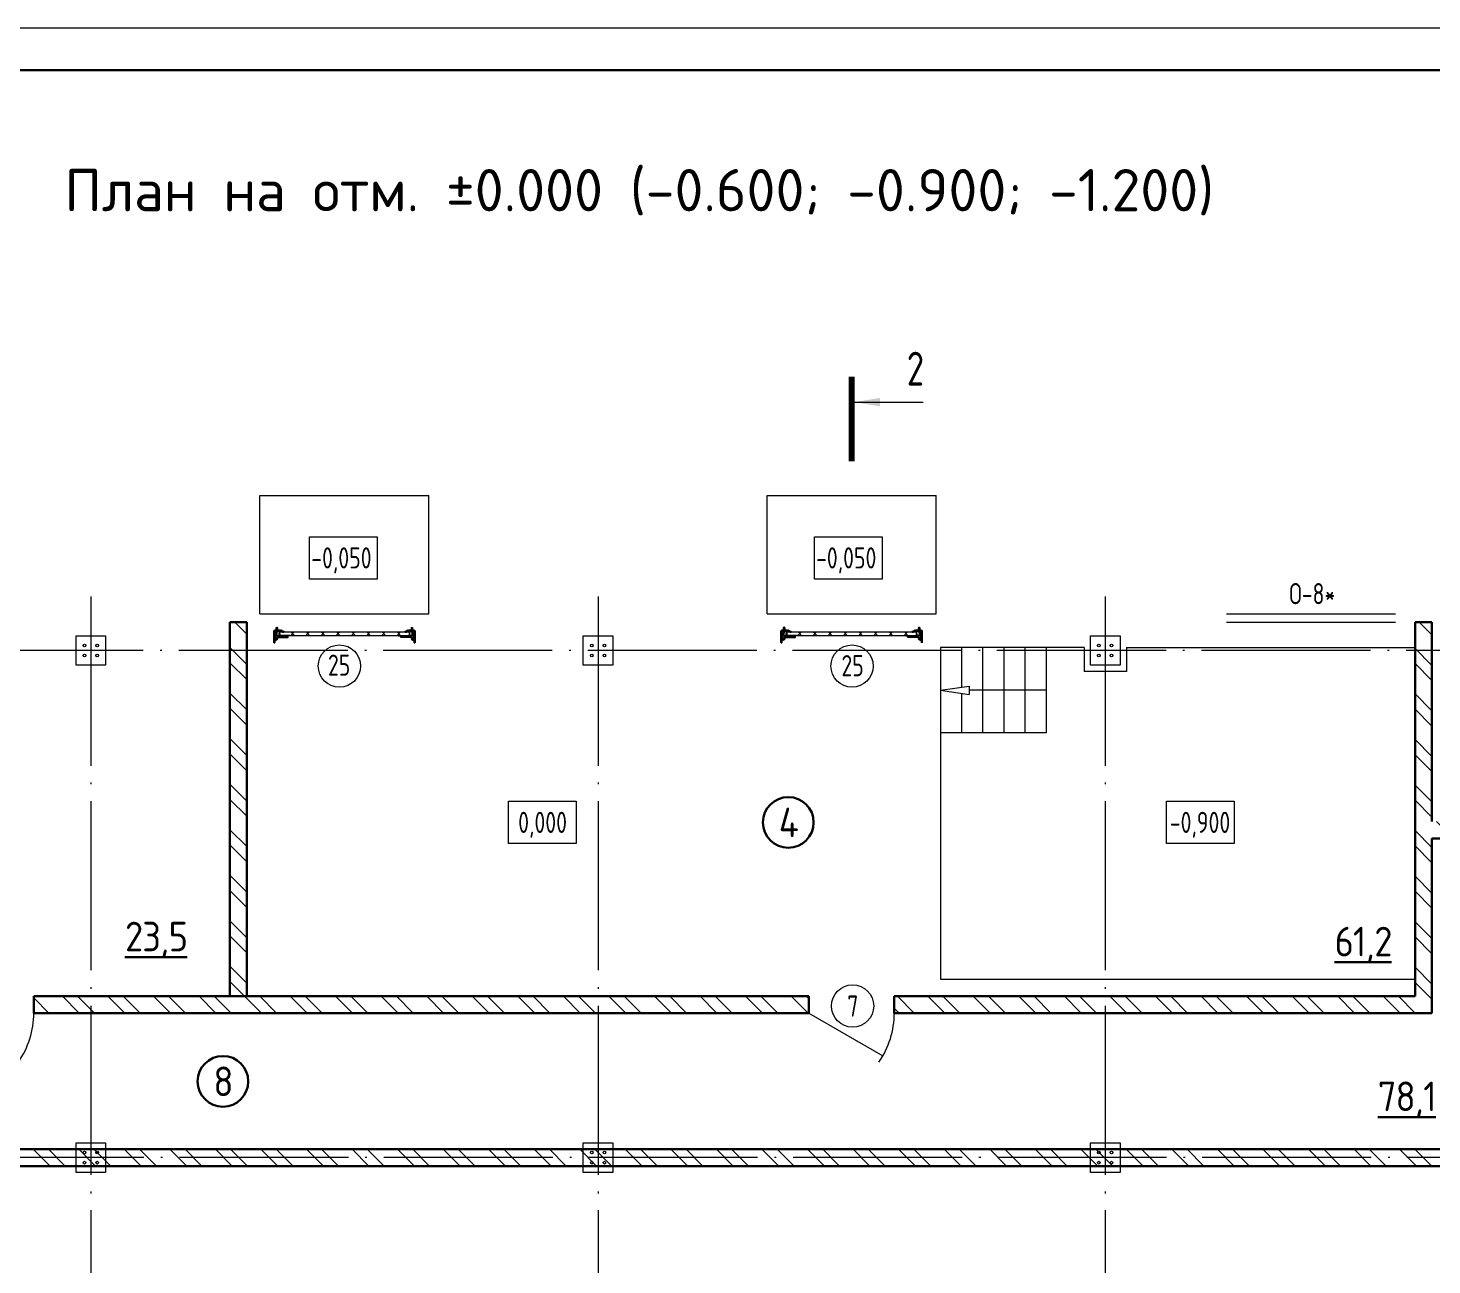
# Model space of a CAD drawing. Extents: x -965262 to 1142518, y -357520 to 71675.
# Drawn here: x -829850 to -813242, y -170622 to -155988 of the extents above; entities that cross this region are included whole.
import ezdxf

# ---------------------------------------------------------------- set-up
doc = ezdxf.new("R2010")
doc.units = 0
doc.header["$LTSCALE"] = 10
doc.linetypes.add('DOTE', pattern=[2.42, 2, -0.2, 0.02, -0.2])
doc.layers.get('0').update_dxf_attribs({"linetype": 'CONTINUOUS', "lineweight": 30})
doc.layers.add('DOTE', color=7, linetype='DOTE', lineweight=9)
doc.styles.add('GOST 2.304', font='isocpeur.ttf', dxfattribs={"width": 0.75, "height": 250})
doc.styles.add('GOST-2.304_Type-B', font='isocpeur.ttf', dxfattribs={"width": 0.9})
doc.styles.get("Standard").update_dxf_attribs({"font": 'isocpeur.ttf', "height": 300})

# ---------------------------------------------------------------- blocks, each defined once
blk = doc.blocks.new('anchor.bolt')
for p, q in [((-0.07, 0), (-0.07, -0.72)), ((0.07, 0), (0.07, -0.06)), ((-0.1, -0.04), (-0.07, -0.03)), ((-0.1, -0.04), (0.09, -0.06)), ((0.07, -0.07), (-0.1, -0.04)), ((-0.1, -0.11), (-0.07, -0.1)), ((-0.1, -0.11), (0.09, -0.13)), ((0.07, -0.14), (-0.1, -0.11)), ((-0.1, -0.18), (-0.07, -0.17)), ((-0.1, -0.18), (0.09, -0.2)), ((0.07, -0.21), (-0.1, -0.18)), ((-0.1, -0.25), (-0.07, -0.24)), ((-0.1, -0.25), (0.09, -0.27)), ((0.07, -0.28), (-0.1, -0.25)), ((-0.1, -0.32), (-0.07, -0.31)), ((-0.1, -0.32), (0.09, -0.34)), ((0.07, -0.35), (-0.1, -0.32)), ((-0.1, -0.39), (-0.07, -0.38)), ((-0.1, -0.39), (0.09, -0.41)), ((0.07, -0.42), (-0.1, -0.39)), ((-0.1, -0.46), (-0.07, -0.45)), ((-0.1, -0.46), (0.09, -0.48)), ((0.07, -0.49), (-0.1, -0.46)), ((-0.1, -0.53), (-0.07, -0.52)), ((-0.1, -0.53), (0.09, -0.55)), ((0.07, -0.56), (-0.1, -0.53)), ((-0.09, -0.6), (-0.07, -0.59)), ((-0.09, -0.6), (0.09, -0.62)), ((0.07, -0.63), (-0.09, -0.6)), ((-0.07, -0.72), (0, -0.8)), ((-0.04, -0.62), (-0.06, -0.63)), ((-0.06, -0.64), (-0.06, -0.63)), ((-0.06, -0.73), (-0.06, -0.64)), ((0, -0.79), (-0.06, -0.73)), ((-0.01, -0.63), (-0.04, -0.62)), ((-0.03, -0.63), (0, -0.79)), ((-0.03, -0.63), (0.01, -0.78)), ((-0.02, -0.63), (0.01, -0.77)), ((-0.01, -0.63), (0.02, -0.76)), ((0.03, -0.69), (-0.01, -0.63)), ((0, -0.64), (0.03, -0.75)), ((0, -0.8), (0.07, -0.72)), ((0, -0.79), (0.03, -0.74)), ((0.01, -0.66), (0.03, -0.74)), ((0.03, -0.74), (0.03, -0.69)), ((0.07, -0.06), (0.09, -0.06)), ((0.09, -0.06), (0.07, -0.07)), ((0.07, -0.07), (0.07, -0.13)), ((0.07, -0.13), (0.09, -0.13)), ((0.09, -0.13), (0.07, -0.14)), ((0.07, -0.14), (0.07, -0.2)), ((0.07, -0.2), (0.09, -0.2)), ((0.09, -0.2), (0.07, -0.21)), ((0.07, -0.21), (0.07, -0.27)), ((0.07, -0.27), (0.09, -0.27)), ((0.09, -0.27), (0.07, -0.28)), ((0.07, -0.28), (0.07, -0.34)), ((0.07, -0.33), (0.09, -0.34)), ((0.09, -0.34), (0.07, -0.35)), ((0.07, -0.35), (0.07, -0.41)), ((0.07, -0.4), (0.09, -0.41)), ((0.09, -0.41), (0.07, -0.42)), ((0.07, -0.42), (0.07, -0.48)), ((0.07, -0.47), (0.09, -0.48)), ((0.09, -0.48), (0.07, -0.49)), ((0.07, -0.49), (0.07, -0.55)), ((0.07, -0.55), (0.09, -0.55)), ((0.09, -0.55), (0.07, -0.56)), ((0.07, -0.56), (0.07, -0.62)), ((0.09, -0.62), (0.07, -0.63)), ((0.07, -0.62), (0.09, -0.62)), ((0.07, -0.63), (0.07, -0.72))]:
    blk.add_line(p, q)
blk.add_arc((0.16, -0.64), 0.222, 187.9982, 219.836)
blk = doc.blocks.new('Крепеж_ворот')
at = {"lineweight": 15}
h = blk.add_hatch(dxfattribs=at)
h.set_pattern_fill('ANSI31', color=256, scale=2, angle=180)
h.set_pattern_definition([(225, (746089.599, 74802.7244), (4.49013, -4.49013), [])])
h.paths.add_polyline_path([(746087, 74804), (746087, 74802), (746091, 74802), (746094, 74802), (746094, 74804)], flags=17)
h.paths.add_polyline_path([(746116, 74802, 0.165118), (746120, 74803), (746124, 74806, -0.301689), (746131, 74807), (746135, 74805, 0.130081), (746138, 74804), (746142, 74804), (746142, 74806), (746138, 74806, -0.130081), (746136, 74807), (746133, 74809, 0.301689), (746123, 74808), (746118, 74805, -0.165112), (746116, 74804), (746064, 74804, -0.414223), (746061, 74807), (746061, 74868), (746059, 74868), (746059, 74869), (746059, 74870), (746059, 74870), (746059, 74871), (746059, 74872), (746059, 74872), (746059, 74873), (746059, 74874), (746059, 74875), (746059, 74876), (746059, 74876), (746059, 74877), (746059, 74877), (746059, 74878), (746059, 74879), (746059, 74879), (746061, 74879), (746061, 74945), (746058, 74945), (746058, 74807, 0.41422), (746064, 74802)])
h = blk.add_hatch(dxfattribs=at)
h.set_pattern_fill('ANSI31', color=256, scale=2, angle=90)
h.set_pattern_definition([(135, (736343.8085, 75928.334), (-4.490128, -4.490128), [])])
edge = h.paths.add_edge_path()
edge.add_ellipse((746065, 74838), major_axis=(-1.67, 1.67), ratio=1, start_angle=45, end_angle=135, ccw=False)
edge.add_line((746063, 74838), (746063, 74868))
edge.add_line((746063, 74868), (746061, 74868))
edge.add_line((746061, 74868), (746061, 74838))
edge.add_ellipse((746065, 74838), major_axis=(-2.89, 2.89), ratio=1, start_angle=45, end_angle=135)
edge.add_line((746065, 74834), (746097, 74834))
edge.add_line((746097, 74834), (746097, 74836))
edge.add_line((746097, 74836), (746065, 74836))
edge = h.paths.add_edge_path()
edge.add_ellipse((746065, 74890), major_axis=(2.89, 2.89), ratio=1, start_angle=106, end_angle=135)
edge.add_line((746061, 74890), (746061, 74879))
edge.add_line((746061, 74879), (746063, 74879))
edge.add_line((746063, 74879), (746063, 74890))
edge.add_ellipse((746065, 74890), major_axis=(-1.67, 1.67), ratio=1, start_angle=16, end_angle=45, ccw=False)
edge.add_line((746063, 74891), (746070, 74904))
edge.add_ellipse((746079, 74899), major_axis=(7.45, 7.45), ratio=1, start_angle=-3, end_angle=106, ccw=False)
edge.add_line((746087, 74906), (746097, 74894))
edge.add_line((746097, 74894), (746099, 74895))
edge.add_line((746099, 74895), (746088, 74907))
edge.add_ellipse((746079, 74899), major_axis=(8.67, 8.67), ratio=1, start_angle=-3, end_angle=106)
edge.add_line((746068, 74905), (746062, 74892))
h = blk.add_hatch(color=256, dxfattribs=at)
h.dxf.hatch_style = 1
h.paths.add_polyline_path([(746146, 74809), (746143, 74810, 0.10613), (746142, 74810), (746136, 74809, -0.181324), (746135, 74810, 0.335683), (746120, 74809, -0.119126), (746119, 74809, 0.371631), (746118, 74808), (746118, 74808, 0.451909), (746119, 74807, 0.124341), (746121, 74808, -0.343618), (746134, 74808, 0.181324), (746137, 74808), (746143, 74808, -0.110452), (746143, 74808), (746147, 74807, -0.710497), (746147, 74805), (746143, 74804), (746136, 74804, -0.178994), (746133, 74805, 0.369834), (746130, 74805, -0.178993), (746127, 74804), (746122, 74804, 0.120709), (746122, 74804), (746120, 74803, -0.017147), (746119, 74802, 0.538795), (746120, 74802), (746127, 74802, 0.207608), (746131, 74804, -0.433918), (746132, 74804, 0.207608), (746135, 74802), (746143, 74802, 0.079707), (746143, 74802), (746148, 74804, 0.461502), (746149, 74807, -0.250825), (746149, 74808, -0.128039), (746173, 74816, 0.416657), (746174, 74816), (746174, 74817, 0.409849), (746173, 74817, 0.127248)])
for p, q in [((746058, 74807), (746058, 74945)), ((746058, 74945), (746061, 74945)), ((746061, 74879), (746061, 74945)), ((746068, 74905), (746062, 74892)), ((746070, 74904), (746063, 74891)), ((746087, 74906), (746097, 74894)), ((746088, 74907), (746099, 74895)), ((746059, 74879), (746063, 74879)), ((746059, 74868), (746059, 74879)), ((746059, 74868), (746063, 74868)), ((746061, 74879), (746061, 74890)), ((746061, 74807), (746061, 74868)), ((746061, 74838), (746061, 74868)), ((746063, 74838), (746063, 74890)), ((746064, 74883), (746063, 74883)), ((746064, 74865), (746063, 74865)), ((746064, 74883), (746064, 74874)), ((746067, 74880), (746064, 74883)), ((746064, 74875), (746064, 74873)), ((746064, 74874), (746064, 74865)), ((746067, 74868), (746064, 74865)), ((746064, 74804), (746116, 74804)), ((746064, 74802), (746116, 74802)), ((746097, 74836), (746065, 74836)), ((746097, 74834), (746065, 74834)), ((746067, 74880), (746067, 74875)), ((746067, 74873), (746067, 74868)), ((746079, 74806), (746102, 74806)), ((746079, 74806), (746079, 74804)), ((746079, 74804), (746102, 74804)), ((746082, 74814), (746081, 74813)), ((746081, 74813), (746081, 74806)), ((746099, 74814), (746082, 74814)), ((746086, 74813), (746086, 74806)), ((746095, 74813), (746095, 74806)), ((746097, 74894), (746099, 74895)), ((746097, 74834), (746097, 74836)), ((746099, 74814), (746100, 74813)), ((746100, 74813), (746100, 74806)), ((746102, 74806), (746102, 74804)), ((746118, 74805), (746123, 74808)), ((746120, 74803), (746124, 74806)), ((746135, 74805), (746131, 74807)), ((746136, 74807), (746133, 74809)), ((746142, 74806), (746138, 74806)), ((746138, 74804), (746142, 74804)), ((746142, 74806), (746142, 74804)), ((746142, 74804), (746142, 74806)), ((746143, 74804), (746147, 74805)), ((746143, 74802), (746148, 74804)), ((746174, 74817), (746174, 74816))]:
    blk.add_line(p, q)
for p, q in [((746073, 74842), (746073, 74905)), ((746061, 74879), (746061, 74881)), ((746061, 74834), (746061, 74868)), ((746063, 74883), (746063, 74874)), ((746063, 74874), (746063, 74865)), ((746073, 74896), (746077, 74892)), ((746073, 74851), (746077, 74855)), ((746074, 74886), (746074, 74861)), ((746074, 74880), (746076, 74880)), ((746074, 74867), (746076, 74867)), ((746076, 74886), (746076, 74883)), ((746076, 74883), (746076, 74886)), ((746076, 74886), (746077, 74886)), ((746076, 74864), (746076, 74883)), ((746077, 74873), (746076, 74880)), ((746076, 74880), (746076, 74867)), ((746077, 74873), (746076, 74867)), ((746076, 74864), (746076, 74861)), ((746076, 74864), (746076, 74861)), ((746076, 74861), (746077, 74861)), ((746077, 74886), (746077, 74892)), ((746077, 74861), (746077, 74855)), ((746081, 74898), (746081, 74886)), ((746081, 74849), (746081, 74861)), ((746087, 74898), (746082, 74898)), ((746082, 74886), (746087, 74886)), ((746082, 74861), (746087, 74861)), ((746087, 74849), (746082, 74849)), ((746087, 74899), (746087, 74898)), ((746087, 74886), (746087, 74898)), ((746087, 74886), (746098, 74886)), ((746087, 74849), (746087, 74861)), ((746087, 74861), (746098, 74861)), ((746087, 74847), (746087, 74849)), ((746099, 74885), (746099, 74883)), ((746099, 74883), (746099, 74864)), ((746099, 74882), (746100, 74882)), ((746099, 74865), (746100, 74865)), ((746099, 74862), (746099, 74864)), ((746100, 74861), (746100, 74886)), ((746100, 74886), (746110, 74886)), ((746100, 74861), (746110, 74861)), ((746110, 74861), (746110, 74886)), ((746110, 74881), (746225, 74881)), ((746110, 74865), (746212, 74865)), ((746114, 74877), (746225, 74877)), ((746250, 74859), (746250, 74863))]:
    blk.add_line(p, q, dxfattribs=at)
at = {"lineweight": 15, "ltscale": 0.5}
for p, q in [((746076, 74886), (746074, 74886)), ((746076, 74861), (746074, 74861))]:
    blk.add_line(p, q, dxfattribs=at)
at = {"lineweight": 15, "extrusion": (-1.7375e-14, 1, 0)}
for p, q in [((746113, 74884), (746225, 74884)), ((746113, 74863), (746113, 74884)), ((746113, 74863), (746136, 74863)), ((746117, 74857), (746117, 74829)), ((746117, 74826), (746119, 74823)), ((746119, 74823), (746123, 74825)), ((746121, 74857), (746121, 74829)), ((746123, 74825), (746121, 74828)), ((746123, 74863), (746123, 74863)), ((746250, 74863), (746123, 74863)), ((746250, 74859), (746123, 74859)), ((746124, 74840), (746124, 74849)), ((746136, 74882), (746157, 74882)), ((746136, 74863), (746136, 74882)), ((746157, 74882), (746157, 74863)), ((746157, 74863), (746212, 74863))]:
    blk.add_line(p, q, dxfattribs=at)
at = {"lineweight": 15, "ltscale": 0.5, "extrusion": (-1.7375e-14, 1, 0)}
for p, q in [((746113, 74880), (746225, 74880)), ((746136, 74866), (746113, 74866)), ((746115, 74871), (746120, 74871)), ((746121, 74857), (746117, 74857)), ((746117, 74852), (746117, 74854)), ((746121, 74840), (746117, 74840)), ((746117, 74837), (746117, 74835)), ((746121, 74829), (746117, 74829)), ((746120, 74839), (746120, 74850)), ((746124, 74848), (746120, 74848)), ((746124, 74841), (746120, 74841)), ((746123, 74869), (746123, 74863)), ((746123, 74863), (746123, 74859)), ((746140, 74863), (746140, 74859)), ((746153, 74863), (746153, 74859)), ((746212, 74866), (746157, 74866)), ((746173, 74863), (746173, 74859))]:
    blk.add_line(p, q, dxfattribs=at)
at = {"lineweight": 15, "extrusion": (-2.77556e-16, -1, 0)}
for p, q in [((746225, 74866), (746114, 74866)), ((746128, 74866), (746128, 74863)), ((746138, 74866), (746138, 74863)), ((746164, 74866), (746164, 74863)), ((746174, 74866), (746174, 74863)), ((746201, 74866), (746201, 74863)), ((746210, 74866), (746210, 74863)), ((746225, 74884), (746225, 74863))]:
    blk.add_line(p, q, dxfattribs=at)
at = {"extrusion": (-1, -4.26669e-14, 0)}
for p, q in [((746118, 74808), (746118, 74808)), ((746136, 74809), (746142, 74810)), ((746143, 74808), (746137, 74808)), ((746143, 74810), (746146, 74809)), ((746147, 74807), (746143, 74808))]:
    blk.add_line(p, q, dxfattribs=at)
at = {"extrusion": (-1, -4.2422e-14, 1.22461e-16)}
for p, q in [((746119, 74803), (746122, 74804)), ((746127, 74802), (746120, 74802)), ((746122, 74804), (746127, 74804)), ((746143, 74802), (746135, 74802)), ((746136, 74804), (746143, 74804))]:
    blk.add_line(p, q, dxfattribs=at)
at = {"lineweight": 15}
for centre, radius, start, end in [((746079, 74899), 8.28, 0, 136.0097), ((746079, 74847), 8.28, 223.9903, 0), ((746077, 74883), 0.956, 180, 270), ((746077, 74883), 0.75, 180, 270), ((746077, 74864), 0.956, 90, 180), ((746077, 74864), 0.75, 90, 180), ((746076, 74892), 0.375, 0, 45), ((746076, 74855), 0.375, 315, 0), ((746082, 74898), 0.375, 91, 180), ((746082, 74886), 0.75, 180, 270), ((746082, 74861), 0.75, 90, 180), ((746082, 74849), 0.375, 180, 269), ((746098, 74885), 0.375, 0, 90), ((746098, 74862), 0.375, 270, 0), ((746123, 74857), 5.92, 90, 180), ((746123, 74829), 5.92, 180, 199.6464), ((746123, 74857), 1.87, 90, 180), ((746129, 74855), 8.15, 194.9986, 233.9214), ((746129, 74833), 8.15, 126.0786, 165.0014), ((746123, 74829), 1.87, 180, 185.5313)]:
    blk.add_arc(centre, radius, start, end, dxfattribs=at)
for centre, radius, start, end in [((746064, 74807), 5.62, 180, 270), ((746064, 74807), 3.11, 180, 270), ((746082, 74804), 10.4, 68.2753, 87.8782), ((746091, 74798), 16.2, 73.306, 107.292), ((746099, 74804), 10.4, 92.1218, 111.7247), ((746116, 74807), 3.11, 270, 307.5043), ((746116, 74807), 5.62, 270, 307.5043), ((746119, 74808), 0.586, 91.7247, 173.2711), ((746119, 74807), 0.586, 173.2711, 270.547), ((746118, 74812), 3.52, 271.7247, 298.8983), ((746118, 74812), 5.21, 270.547, 298.8983), ((746128, 74799), 12.4, 54.8903, 129.1143), ((746128, 74799), 10.7, 54.8903, 130.7448), ((746128, 74801), 8.97, 60.3534, 127.5043), ((746128, 74801), 8.97, 60.3534, 127.5043), ((746128, 74801), 8.97, 60.3534, 127.5043), ((746128, 74801), 6.46, 60.3534, 127.5043), ((746136, 74811), 3.54, 234.8903, 276), ((746136, 74811), 1.86, 234.8903, 276), ((746138, 74810), 5.62, 240.3534, 270), ((746138, 74810), 3.11, 240.3534, 270), ((746143, 74810), 0.292, 71.7675, 96), ((746143, 74808), 0.292, 70.7873, 96), ((746176, 74761), 56.8, 93.2805, 122.2878), ((746147, 74806), 0.562, 289.2127, 70.7873), ((746147, 74806), 2.25, 288.2291, 27.3228), ((746176, 74765), 50.3, 93.6593, 122.8448), ((746150, 74807), 0.586, 151, 207.3228), ((746173, 74817), 0.6, 4.1357, 93.2805), ((746173, 74816), 0.6, 273.6593, 4.1357)]:
    blk.add_arc(centre, radius, start, end)
at = {"lineweight": 15, "ltscale": 0.5}
for centre, radius, start, end in [((746119, 74852), 2.25, 195, 270), ((746119, 74836), 2.25, 90, 165), ((746119, 74850), 0.375, 0, 90), ((746119, 74839), 0.375, 270, 0)]:
    blk.add_arc(centre, radius, start, end, dxfattribs=at)
at = {"extrusion": (-1.22461e-16, -5.20252e-30, -1)}
for centre, radius, start, end in [((-746120, 74802), 0.187, 270, 62.4687), ((-746122, 74803), 0.586, 62.4687, 90), ((-746127, 74809), 4.69, 229.4077, 270), ((-746127, 74807), 4.69, 223.0863, 270), ((-746131, 74803), 2.32, 49.4077, 130.5923), ((-746131, 74803), 0.637, 43.0863, 136.9137), ((-746135, 74807), 4.69, 270, 316.9137), ((-746136, 74809), 4.69, 270, 310.5923), ((-746143, 74804), 0.292, 250.7873, 270), ((-746143, 74802), 0.292, 251.7709, 270)]:
    blk.add_arc(centre, radius, start, end, dxfattribs=at)
at = {"extrusion": (0, 0, -1)}
for centre, major_axis, start_param, end_param in [((746079, 74899), (8.67, 8.67), 4.433136, 6.335545), ((746079, 74899), (7.45, 7.45), 4.433136, 6.335545), ((746065, 74890), (2.89, 2.89), 3.926991, 4.433136), ((746065, 74838), (-2.89, 2.89), 3.926991, 5.497787), ((746065, 74890), (-1.67, 1.67), 5.497787, 6.003933), ((746065, 74838), (-1.67, 1.67), 3.926991, 5.497787)]:
    blk.add_ellipse(centre, major_axis=major_axis, ratio=1, start_param=start_param, end_param=end_param, dxfattribs=at)
for points in [[(746067, 74875), (746066, 74875), (746064, 74875)], [(746064, 74873), (746066, 74873), (746067, 74873)]]:
    blk.add_rational_spline(points, [1, 1.01284142743, 1], degree=2)
at = {"lineweight": 15, "ltscale": 0.5}
for points, knots in [([(746115, 74871), (746115, 74871), (746114, 74871), (746114, 74871), (746114, 74872), (746113, 74872), (746113, 74872), (746113, 74873), (746113, 74873), (746113, 74873)], [0.37141352, 0.37141352, 0.37141352, 0.37141352, 0.39402571, 0.39402571, 0.41663789, 0.41663789, 0.43959523, 0.43959523, 0.46255257, 0.46255257, 0.46255257, 0.46255257]), ([(746123, 74869), (746123, 74869), (746123, 74869), (746122, 74870), (746122, 74870), (746122, 74871), (746122, 74871), (746121, 74871), (746121, 74871), (746120, 74871)], [0.28027447, 0.28027447, 0.28027447, 0.28027447, 0.30323181, 0.30323181, 0.32618916, 0.32618916, 0.34880134, 0.34880134, 0.37141352, 0.37141352, 0.37141352, 0.37141352])]:
    blk.add_open_spline(points, degree=3, knots=knots, dxfattribs=at)
at = {"lineweight": 15}
for points in [[(746117, 74827), (746117, 74827), (746117, 74826), (746117, 74826)], [(746121, 74828), (746121, 74828), (746121, 74828), (746121, 74829)]]:
    blk.add_open_spline(points, degree=3, dxfattribs=at)
at = {"xscale": -50.80000000000001, "yscale": 50.80000000000001, "zscale": 50.80000000000001}
blk.add_blockref('anchor.bolt', (746091, 74804), dxfattribs=at)

msp = doc.modelspace()

# ---------------------------------------------------------------- hatches: boundary and pattern name
at = {"lineweight": 15}
h = msp.add_hatch(dxfattribs=at)
h.set_pattern_fill('ANSI32', color=4, scale=40, angle=90, style=0)
h.set_pattern_definition([(135, (-825143.9, -163121.8), (-269.4077, -269.4077), []), (135, (-825143.9, -162942.18), (-269.4077, -269.4077), [])])
h.paths.add_polyline_path([(-825057.2, -163017.1), (-825257.2, -163017.1), (-825257.2, -163352.1), (-825057.2, -163352.1)])
h.paths.add_polyline_path([(-825057.2, -163352.1), (-825257.2, -163352.1), (-825257.2, -164677.1), (-827262.2, -164677.1), (-827262.2, -164877.1), (-825057.2, -164877.1)])
h.paths.add_polyline_path([(-827462.2, -164677.1), (-828982.2, -164677.1), (-828982.2, -167442.1), (-828782.2, -167442.1), (-828782.2, -164877.1), (-827462.2, -164877.1)], flags=16)
h.paths.add_polyline_path([(-827262.2, -164877.1), (-827462.2, -164877.1), (-827462.2, -167442.1), (-827262.2, -167442.1)], flags=17)
h.paths.add_polyline_path([(-827262.2, -163352.1), (-827462.2, -163352.1), (-827462.2, -164677.1), (-827262.2, -164677.1)], flags=17)
h.paths.add_polyline_path([(-827262.2, -163017.1), (-827462.2, -163017.1), (-827462.2, -163352.1), (-827262.2, -163352.1)])
h.paths.add_polyline_path([(-840622.4, -173137.1), (-841022.4, -173137.1), (-841022.4, -173527.1), (-840622.4, -173527.1)])
h.paths.add_polyline_path([(-843612.4, -173137.1), (-844012.4, -173137.1), (-844012.4, -173527.1), (-843612.4, -173527.1)], flags=17)
h.paths.add_polyline_path([(-832692.4, -172202.1), (-833082.4, -172202.1), (-833082.4, -172602.1), (-832692.4, -172602.1)], flags=17)
h.paths.add_polyline_path([(-848047.4, -182572.1), (-848122.4, -182572.1), (-848122.4, -183272.1), (-849007.4, -183272.1), (-849007.4, -183372.1), (-848047.4, -183372.1)], flags=17)
h.paths.add_polyline_path([(-846982.4, -183272.1), (-847922.4, -183272.1), (-847922.4, -182572.1), (-847947.4, -182572.1), (-847947.4, -183372.1), (-846982.4, -183372.1)])
h.paths.add_polyline_path([(-848047.4, -181672.1), (-848122.4, -181672.1), (-848122.4, -181862.1), (-848047.4, -181862.1)], flags=16)
h.paths.add_polyline_path([(-847922.4, -181672.1), (-847947.4, -181672.1), (-847947.4, -181862.1), (-847922.4, -181862.1)], flags=17)
h.paths.add_polyline_path([(-849007.4, -181672.1), (-849057.4, -181672.1), (-849057.4, -183272.1), (-849007.4, -183272.1)], flags=17)
h.paths.add_polyline_path([(-849107.4, -181672.1), (-849257.4, -181672.1), (-849257.4, -183472.1), (-849107.4, -183472.1)], flags=17)
h.paths.add_polyline_path([(-825057.2, -163017.1), (-825257.2, -163017.1), (-825257.2, -163352.1), (-825057.2, -163352.1)])
h.paths.add_polyline_path([(-853107.4, -185922), (-853417.4, -185922), (-853417.4, -186122), (-853107.4, -186122)])
h.paths.add_polyline_path([(-852892.4, -185922), (-853107.4, -185922), (-853107.4, -186122), (-852892.4, -186122)])
h.paths.add_polyline_path([(-851292.4, -185922), (-851692.4, -185922), (-851692.4, -186122), (-851292.4, -186122)])
h.paths.add_polyline_path([(-849982.4, -185922), (-850382.4, -185922), (-850382.4, -186122), (-849982.4, -186122)])
h.paths.add_polyline_path([(-848382.4, -185922), (-848782.4, -185922), (-848782.4, -186122), (-848382.4, -186122)])
h.paths.add_polyline_path([(-847107.4, -185922), (-847182.4, -185922), (-847182.4, -186122), (-847107.4, -186122)])
h.paths.add_polyline_path([(-847107.4, -162917.1), (-847442.4, -162917.1), (-847442.4, -163117.1), (-847107.4, -163117.1)])
h.paths.add_polyline_path([(-846782.4, -162917.1), (-847107.4, -162917.1), (-847107.4, -163117.1), (-846982.4, -163117.1), (-846982.4, -163177.1), (-846932.4, -163177.1), (-846932.4, -163352.1), (-846782.4, -163352.1)])
h.paths.add_polyline_path([(-846782.4, -163352.1), (-846932.4, -163352.1), (-846932.4, -163527.1), (-846982.4, -163527.1), (-846982.4, -169177.1), (-846932.4, -169177.1), (-846932.4, -169352.1), (-846782.4, -169352.1)])
h.paths.add_polyline_path([(-846782.4, -169352.1), (-846932.4, -169352.1), (-846932.4, -169527.1), (-846982.4, -169527.1), (-846982.4, -175177.1), (-846932.4, -175177.1), (-846932.4, -175352.1), (-846782.4, -175352.1), (-846782.4, -173727.1), (-841107.4, -173727.1), (-841107.4, -173527.1), (-846782.4, -173527.1)])
h.paths.add_polyline_path([(-846782.4, -175352.1), (-846932.4, -175352.1), (-846932.4, -175527.1), (-846982.4, -175527.1), (-846982.4, -178462.1), (-846782.4, -178462.1)])
h.paths.add_polyline_path([(-846782.4, -179462.1), (-846982.4, -179462.1), (-846982.4, -179662.1), (-847107.4, -179662.1), (-847107.4, -179862.1), (-846982.4, -179862.1), (-846982.4, -180062.1), (-846782.4, -180062.1)])
h.paths.add_polyline_path([(-847107.4, -179662.1), (-850107.4, -179662.1), (-850107.4, -179862.1), (-847107.4, -179862.1)])
h.paths.add_polyline_path([(-850107.4, -179662.1), (-853107.4, -179662.1), (-853107.4, -179862.1), (-851817.4, -179862.1), (-851817.4, -180062.1), (-851617.4, -180062.1), (-851617.4, -179862.1), (-850107.4, -179862.1)])
h.paths.add_polyline_path([(-853107.4, -179662.1), (-853417.4, -179662.1), (-853417.4, -179862.1), (-853107.4, -179862.1)])
h.paths.add_polyline_path([(-853107.4, -181472.1), (-853417.4, -181472.1), (-853417.4, -181672.1), (-853107.4, -181672.1)])
h.paths.add_polyline_path([(-851217.4, -181472.1), (-851617.4, -181472.1), (-851617.4, -181352.1), (-851817.4, -181352.1), (-851817.4, -181472.1), (-853107.4, -181472.1), (-853107.4, -181672.1), (-851217.4, -181672.1)])
h.paths.add_polyline_path([(-851617.4, -181072.1), (-851817.4, -181072.1), (-851817.4, -181352.1), (-851617.4, -181352.1)])
h.paths.add_polyline_path([(-850107.4, -181527.1), (-850282.4, -181527.1), (-850282.4, -181472.1), (-850307.4, -181472.1), (-850307.4, -181672.1), (-850107.4, -181672.1)])
h.paths.add_polyline_path([(-848907.4, -181472.1), (-849932.4, -181472.1), (-849932.4, -181527.1), (-850107.4, -181527.1), (-850107.4, -181672.1), (-849107.4, -181672.1), (-849107.4, -183472.1), (-847107.4, -183472.1), (-847107.4, -183372.1), (-847947.4, -183372.1), (-847947.4, -182572.1), (-848047.4, -182572.1), (-848047.4, -183372.1), (-849007.4, -183372.1), (-849007.4, -181672.1), (-848907.4, -181672.1)])
h.paths.add_polyline_path([(-846782.4, -181672.1), (-846382.9, -181672.1), (-846382.9, -181472.1), (-846782.4, -181472.1), (-846782.4, -181352.1), (-846932.4, -181352.1), (-846932.4, -181527.1), (-847107.4, -181527.1), (-847107.4, -181672.1), (-846982.4, -181672.1), (-846982.4, -183372.1), (-847107.4, -183372.1), (-847107.4, -183472.1), (-846982.4, -183472.1), (-846982.4, -185922), (-847107.4, -185922), (-847107.4, -186122), (-846782.4, -186122)])
h.paths.add_polyline_path([(-847107.4, -181527.1), (-847282.4, -181527.1), (-847282.4, -181472.1), (-848197.4, -181472.1), (-848197.4, -181672.1), (-848047.4, -181672.1), (-848047.4, -181862.1), (-847947.4, -181862.1), (-847947.4, -181672.1), (-847107.4, -181672.1)], flags=17)
h.paths.add_polyline_path([(-846782.4, -181072.1), (-846982.4, -181072.1), (-846982.4, -181177.1), (-846932.4, -181177.1), (-846932.4, -181352.1), (-846782.4, -181352.1)])
h.paths.add_polyline_path([(-845072.9, -181352.1), (-845272.9, -181352.1), (-845272.9, -181472.1), (-845472.9, -181472.1), (-845472.9, -181672.1), (-845072.9, -181672.1), (-845072.9, -181577.1)])
h.paths.add_polyline_path([(-845072.9, -175452.1), (-841282.4, -175452.1), (-841282.4, -175352.1), (-845272.9, -175352.1), (-845272.9, -181352.1), (-845072.9, -181352.1)])
h.paths.add_polyline_path([(-841282.4, -175252.1), (-845272.9, -175252.1), (-845272.9, -175352.1), (-841282.4, -175352.1)], flags=16)
h.paths.add_polyline_path([(-835282.4, -175352.1), (-840932.4, -175352.1), (-840932.4, -175452.1), (-835282.4, -175452.1)])
h.paths.add_polyline_path([(-835282.4, -175252.1), (-840932.4, -175252.1), (-840932.4, -175352.1), (-835282.4, -175352.1)])
h.paths.add_polyline_path([(-834492.4, -175352.1), (-834932.4, -175352.1), (-834932.4, -175452.1), (-834492.4, -175452.1)])
h.paths.add_polyline_path([(-834492.4, -175252.1), (-834932.4, -175252.1), (-834932.4, -175352.1), (-834492.4, -175352.1)])
h.paths.add_polyline_path([(-837507.4, -173577.1), (-837682.4, -173577.1), (-837682.4, -173527.1), (-841107.4, -173527.1), (-841107.4, -173727.1), (-837507.4, -173727.1)])
h.paths.add_polyline_path([(-835107.4, -173577.1), (-835282.4, -173577.1), (-835282.4, -173527.1), (-837332.4, -173527.1), (-837332.4, -173577.1), (-837507.4, -173577.1), (-837507.4, -173727.1), (-835107.4, -173727.1)])
h.paths.add_polyline_path([(-834782.4, -173402.1), (-834932.4, -173402.1), (-834932.4, -173577.1), (-835107.4, -173577.1), (-835107.4, -173727.1), (-834782.4, -173727.1)])
h.paths.add_polyline_path([(-834782.4, -169352.1), (-834982.4, -169352.1), (-834982.4, -173227.1), (-834932.4, -173227.1), (-834932.4, -173402.1), (-834782.4, -173402.1)])
h.paths.add_polyline_path([(-834782.4, -168352.1), (-834932.4, -168352.1), (-834932.4, -168527.1), (-834982.4, -168527.1), (-834982.4, -169352.1), (-834782.4, -169352.1)])
h.paths.add_polyline_path([(-830792.4, -167442.1), (-834782.4, -167442.1), (-834782.4, -163352.1), (-834982.4, -163352.1), (-834982.4, -168177.1), (-834932.4, -168177.1), (-834932.4, -168352.1), (-834782.4, -168352.1), (-834782.4, -167642.1), (-830792.4, -167642.1)])
h.paths.add_polyline_path([(-834782.4, -162917.1), (-834982.4, -162917.1), (-834982.4, -163352.1), (-834782.4, -163352.1)])
h.paths.add_polyline_path([(-829107.4, -167442.1), (-829782.4, -167442.1), (-829782.4, -167642.1), (-829107.4, -167642.1)])
h.paths.add_polyline_path([(-823107.4, -167442.1), (-828782.2, -167442.1), (-828782.2, -164877.1), (-825057.2, -164877.1), (-825057.2, -163352.1), (-825257.2, -163352.1), (-825257.2, -164677.1), (-828982.2, -164677.1), (-828982.2, -167442.1), (-829107.4, -167442.1), (-829107.4, -167642.1), (-823107.4, -167642.1)])
h.paths.add_polyline_path([(-820612.4, -167442.1), (-823107.4, -167442.1), (-823107.4, -167642.1), (-820612.4, -167642.1)])
h.paths.add_polyline_path([(-817107.4, -167442.1), (-819602.4, -167442.1), (-819602.4, -167642.1), (-817107.4, -167642.1)])
h.paths.add_polyline_path([(-811232.4, -163527.1), (-811282.4, -163527.1), (-811282.4, -163352.1), (-811432.4, -163352.1), (-811432.4, -165377.1), (-811832.2, -165377.1), (-811832.2, -165577.1), (-811432.4, -165577.1), (-811432.4, -166282.1), (-811232.4, -166282.1)])
h.paths.add_polyline_path([(-811282.4, -163177.1), (-811232.4, -163177.1), (-811232.4, -163017.1), (-811432.4, -163017.1), (-811432.4, -163352.1), (-811282.4, -163352.1)])
h.paths.add_polyline_path([(-813242.4, -163017.1), (-813442.4, -163017.1), (-813442.4, -163352.1), (-813242.4, -163352.1)])
h.paths.add_polyline_path([(-813077.5, -164895.1), (-811729.7, -164895.1), (-811729.7, -164391.1), (-813077.5, -164391.1)], flags=9)
h.paths.add_polyline_path([(-833482.4, -175452.1), (-833482.4, -175252.1), (-833282.4, -175252.1), (-833282.4, -169252.1), (-812822.4, -169252.1), (-812822.4, -169452.1), (-833082.4, -169452.1), (-833082.4, -175452.1)])
h.paths.add_polyline_path([(-813242.4, -167642.1), (-817107.4, -167642.1), (-817107.4, -167442.1), (-813442.4, -167442.1), (-813442.4, -163352.1), (-813242.4, -163352.1), (-813242.4, -165377.1), (-812842.2, -165377.1), (-812842.2, -165577.1), (-813242.4, -165577.1)])
h.paths.add_polyline_path([(-811812.4, -169452.1), (-811412.4, -169452.1), (-811412.4, -169252.1), (-811812.4, -169252.1)])
h.paths.add_polyline_path([(-811332.4, -175677.1), (-804772.4, -175677.1), (-804772.4, -175477.1), (-811332.4, -175477.1)])
h.paths.add_polyline_path([(-811332.4, -181227.1), (-804772.4, -181227.1), (-804772.4, -181027.1), (-811332.4, -181027.1)])
h = msp.add_hatch(dxfattribs=at)
h.set_pattern_fill('ANSI37', color=256, scale=40, angle=270)
h.set_pattern_definition([(315, (-827619.39, -163152.02), (89.8026, 89.8026), []), (45, (-827619.39, -163152.02), (-89.8026, 89.8026), [])])
h.paths.add_polyline_path([(-826873.8, -163133), (-828373.8, -163133), (-828373.8, -163173), (-826873.8, -163173)])
h.paths.add_polyline_path([(-827973.8, -163133), (-828373.8, -163133), (-828373.8, -163173), (-827973.8, -163173)], flags=16)
h.paths.add_polyline_path([(-827973.8, -163173), (-825341.1, -163173), (-825341.1, -163133), (-827973.8, -163133)])
h = msp.add_hatch(dxfattribs=at)
h.set_pattern_fill('ANSI37', color=256, scale=40, angle=270)
h.set_pattern_definition([(315, (-821619.39, -163152.02), (89.8026, 89.8026), []), (45, (-821619.39, -163152.02), (-89.8026, 89.8026), [])])
h.paths.add_polyline_path([(-820873.8, -163133), (-822373.8, -163133), (-822373.8, -163173), (-820873.8, -163173)])
h.paths.add_polyline_path([(-821973.8, -163133), (-822373.8, -163133), (-822373.8, -163173), (-821973.8, -163173)], flags=16)
h.paths.add_polyline_path([(-821973.8, -163173), (-819341.1, -163173), (-819341.1, -163133), (-821973.8, -163133)])

# ---------------------------------------------------------------- linework, layer by layer
at = {"color": 5, "lineweight": 15, "ltscale": 100}
msp.add_line((-820072.4, -160413.5, -3259.8), (-819262.4, -160413.5, -3259.8), dxfattribs=at)
at = {"lineweight": 15, "ltscale": 0.3}
for p, q in [((-827107.2, -162917.1), (-827107.2, -161517)), ((-827107.2, -161517), (-825107.2, -161517)), ((-825107.2, -162917.1), (-825107.2, -161517)), ((-821107.2, -162917), (-821107.2, -161517)), ((-821107.2, -161517), (-819107.2, -161517)), ((-819107.2, -162917), (-819107.2, -161517)), ((-827107.2, -162917), (-825107.2, -162917)), ((-827107.2, -162917.1), (-825107.2, -162917.1)), ((-821107.2, -162917), (-819107.2, -162917))]:
    msp.add_line(p, q, dxfattribs=at)
at = {"lineweight": 15}
for p, q in [((-826519.3, -162007.8), (-825719.3, -162007.8)), ((-826519.3, -162507.8), (-826519.3, -162007.8)), ((-825719.3, -162007.8), (-825719.3, -162507.8)), ((-820547.4, -162007.8), (-819747.4, -162007.8)), ((-820547.4, -162507.8), (-820547.4, -162007.8)), ((-819747.4, -162007.8), (-819747.4, -162507.8)), ((-825719.3, -162507.8), (-826519.3, -162507.8)), ((-819747.4, -162507.8), (-820547.4, -162507.8)), ((-829282.4, -163527.1, -3259.8), (-829282.4, -163177.1, -3259.8)), ((-829282.4, -163177.1, -3259.8), (-828932.4, -163177.1, -3259.8)), ((-828932.4, -163177.1, -3259.8), (-828932.4, -163527.1, -3259.8)), ((-826873.8, -163133), (-825341.1, -163133)), ((-826873.8, -163133), (-826873.8, -163173)), ((-826873.8, -163173), (-825341.1, -163173)), ((-825341.1, -163133), (-825341.1, -163173)), ((-823282.4, -163527.1, -3259.8), (-823282.4, -163177.1, -3259.8)), ((-823282.4, -163177.1, -3259.8), (-822932.4, -163177.1, -3259.8)), ((-822932.4, -163177.1, -3259.8), (-822932.4, -163527.1, -3259.8)), ((-820873.8, -163133), (-819341.1, -163133)), ((-820873.8, -163133), (-820873.8, -163173)), ((-820873.8, -163173), (-819341.1, -163173)), ((-819341.1, -163133), (-819341.1, -163173)), ((-817282.4, -163527.1, -3259.8), (-817282.4, -163177.1, -3259.8)), ((-817282.4, -163177.1, -3259.8), (-816932.4, -163177.1, -3259.8)), ((-816932.4, -163177.1, -3259.8), (-816932.4, -163527.1, -3259.8)), ((-817357.4, -163317.1, -3259.8), (-819057.4, -163317.1, -1808.5)), ((-819057.4, -163317.1, -1808.5), (-819057.4, -167242.1, -1808.5)), ((-818807.4, -163317.1, -1808.5), (-818807.4, -163786, -1808.5)), ((-818557.4, -163317.1, -1808.5), (-818557.4, -164327.1, -1808.5)), ((-818307.4, -163317.1, -1808.5), (-818307.4, -164327.1, -1808.5)), ((-818057.4, -163317.1, -1808.5), (-818057.4, -164327.1, -1808.5)), ((-817807.4, -163317.1, -1808.5), (-817807.4, -164327.1, -1808.5)), ((-817357.4, -163317.1, -3259.8), (-817357.4, -163602.1, -3259.8)), ((-816857.4, -163317.1, -3259.8), (-813442.4, -163317.1, -1808.5)), ((-816857.4, -163317.1, -3259.8), (-816857.4, -163602.1, -3259.8)), ((-828932.4, -163527.1, -3259.8), (-829282.4, -163527.1, -3259.8)), ((-822932.4, -163527.1, -3259.8), (-823282.4, -163527.1, -3259.8)), ((-816932.4, -163527.1, -3259.8), (-817282.4, -163527.1, -3259.8)), ((-816857.4, -163602.1, -3259.8), (-817357.4, -163602.1, -3259.8)), ((-819057.4, -163822.1, -1808.5), (-818718.1, -163773.1, -1808.5)), ((-819057.4, -163822.1, -1808.5), (-818718.1, -163871.1, -1808.5)), ((-818807.4, -163858.2, -1808.5), (-818807.4, -164327.1, -1808.5)), ((-818718.1, -163773.1, -1808.5), (-818718.1, -163871.1, -1808.5)), ((-817807.4, -163822.1, -1808.5), (-818718.1, -163822.1, -1808.5)), ((-817807.4, -164327.1, -1808.5), (-819057.4, -164327.1, -1808.5)), ((-824165.2, -165136.7, -1808.5), (-823365.2, -165136.7, -1808.5)), ((-824165.2, -165636.7, -1808.5), (-824165.2, -165136.7, -1808.5)), ((-823365.2, -165136.7, -1808.5), (-823365.2, -165636.7, -1808.5)), ((-816383.4, -165136.7, -1808.5), (-815583.4, -165136.7, -1808.5)), ((-816383.4, -165636.7, -1808.5), (-816383.4, -165136.7, -1808.5)), ((-815583.4, -165136.7, -1808.5), (-815583.4, -165636.7, -1808.5)), ((-823365.2, -165636.7, -1808.5), (-824165.2, -165636.7, -1808.5)), ((-815583.4, -165636.7, -1808.5), (-816383.4, -165636.7, -1808.5)), ((-820612.4, -167642.1, -1808.5), (-819737.7, -168147.1, -1808.5)), ((-829282.4, -169527.1, -3259.8), (-829282.4, -169177.1, -3259.8)), ((-829282.4, -169177.1, -3259.8), (-828932.4, -169177.1, -3259.8)), ((-828932.4, -169177.1, -3259.8), (-828932.4, -169527.1, -3259.8)), ((-823282.4, -169527.1, -3259.8), (-823282.4, -169177.1, -3259.8)), ((-823282.4, -169177.1, -3259.8), (-822932.4, -169177.1, -3259.8)), ((-822932.4, -169177.1, -3259.8), (-822932.4, -169527.1, -3259.8)), ((-817282.4, -169527.1, -3259.8), (-817282.4, -169177.1, -3259.8)), ((-817282.4, -169177.1, -3259.8), (-816932.4, -169177.1, -3259.8)), ((-816932.4, -169177.1, -3259.8), (-816932.4, -169527.1, -3259.8)), ((-828932.4, -169527.1, -3259.8), (-829282.4, -169527.1, -3259.8)), ((-822932.4, -169527.1, -3259.8), (-823282.4, -169527.1, -3259.8)), ((-816932.4, -169527.1, -3259.8), (-817282.4, -169527.1, -3259.8))]:
    msp.add_line(p, q, dxfattribs=at)
at = {"color": 30, "lineweight": 15}
for p, q in [((-815672.2, -162917.1, -1808.5), (-813672.2, -162917.1, -1808.5)), ((-815672.2, -163017.1, -1808.5), (-813672.2, -163017.1, -1808.5))]:
    msp.add_line(p, q, dxfattribs=at)
at = {"color": 4}
for p, q in [((-827462.2, -167442.1, -1808.5), (-827462.2, -163017.1, -1808.5)), ((-827462.2, -163017.1, -1808.5), (-827262.2, -163017.1, -1808.5)), ((-827262.2, -163017.1, -1808.5), (-827262.2, -167442.1, -1808.5)), ((-812842.2, -165577.1, -1808.5), (-813242.4, -165577.1)), ((-827462.2, -167442.1, -1808.5), (-827262.2, -167442.1, -1808.5))]:
    msp.add_line(p, q, dxfattribs=at)
at = {"color": 4, "extrusion": (0, 0, -1)}
for p, q in [((-813442.4, -167442.1, -1808.5), (-813442.4, -163017.1, -1808.5)), ((-813442.4, -163017.1, -1808.5), (-813242.4, -163017.1, -1808.5)), ((-813242.4, -163017.1, -1808.5), (-813242.4, -165377.1, -1808.5)), ((-813242.4, -165577.1, -1808.5), (-813242.4, -167642.1, -1808.5)), ((-829782.4, -167442.1, -1808.5), (-820612.4, -167442.1, -1808.5)), ((-829782.4, -167642.1, -1808.5), (-829782.4, -167442.1, -1808.5)), ((-820612.4, -167442.1, -1808.5), (-820612.4, -167642.1, -1808.5)), ((-819602.4, -167442.1, -1808.5), (-813442.4, -167442.1, -1808.5)), ((-819602.4, -167642.1, -1808.5), (-819602.4, -167442.1, -1808.5)), ((-820612.4, -167642.1, -1808.5), (-829782.4, -167642.1, -1808.5)), ((-813242.4, -167642.1, -1808.5), (-819602.4, -167642.1, -1808.5)), ((-833282.4, -169252.1, -1808.5), (-812822.4, -169252.1, 334.9)), ((-812822.4, -169452.1, 334.9), (-833082.4, -169452.1, -1808.5))]:
    msp.add_line(p, q, dxfattribs=at)
at = {"lineweight": 15, "extrusion": (0, 0, -1)}
msp.add_line((-819057.4, -167242.1, -1808.5), (-813442.4, -167242.1, -1808.5), dxfattribs=at)
at = {"lineweight": 15, "elevation": -1808.5}
msp.add_lwpolyline([(-742362.4, -240087.8), (-742362.4, -155987.8), (-861262.4, -155987.8), (-861262.4, -240087.8)], close=True, dxfattribs=at)
at = {"elevation": -1808.5}
msp.add_lwpolyline([(-742862.4, -239587.8), (-742862.4, -156487.8), (-859262.4, -156487.8), (-859262.4, -239587.8)], close=True, dxfattribs=at)
at = {"color": 5, "lineweight": 15, "ltscale": 100, "const_width": 70, "elevation": -3259.8}
msp.add_lwpolyline([(-820107.4, -160113.5), (-820107.4, -161113.5)], dxfattribs=at)
at = {"lineweight": 15}
for centre, radius in [((-829182.4, -163292.1, -3259.8), 16), ((-829182.4, -163412.1, -3259.8), 16), ((-829032.4, -163292.1, -3259.8), 16), ((-829032.4, -163412.1, -3259.8), 16), ((-826166.4, -163536.5, -6519.6), 250), ((-823182.4, -163292.1, -3259.8), 16), ((-823182.4, -163412.1, -3259.8), 16), ((-823032.4, -163292.1, -3259.8), 16), ((-823032.4, -163412.1, -3259.8), 16), ((-820102.5, -163536.5, -6519.6), 250), ((-817182.4, -163292.1, -3259.8), 16), ((-817182.4, -163412.1, -3259.8), 16), ((-817032.4, -163292.1, -3259.8), 16), ((-817032.4, -163412.1, -3259.8), 16), ((-820096.2, -167558.5, -6519.6), 250), ((-829182.4, -169292.1, -3259.8), 16), ((-829182.4, -169412.1, -3259.8), 16), ((-829032.4, -169292.1, -3259.8), 16), ((-829032.4, -169412.1, -3259.8), 16), ((-823182.4, -169292.1, -3259.8), 16), ((-823182.4, -169412.1, -3259.8), 16), ((-823032.4, -169292.1, -3259.8), 16), ((-823032.4, -169412.1, -3259.8), 16), ((-817182.4, -169292.1, -3259.8), 16), ((-817182.4, -169412.1, -3259.8), 16), ((-817032.4, -169292.1, -3259.8), 16), ((-817032.4, -169412.1, -3259.8), 16)]:
    msp.add_circle(centre, radius, dxfattribs=at)
for centre in [(-820856.5, -165386.7, -6519.6), (-827544.8, -168450.2, -6519.6)]:
    msp.add_circle(centre, 300)
for centre in [(-830792.4, -167642.1, -1808.5), (-820612.4, -167642.1, -1808.5)]:
    msp.add_arc(centre, 1010, 325, 0, dxfattribs=at)
at = {"color": 1}
for points in [[(-826933.6, -163188.3, -3259.8), (-826931.8, -163188.3, -3259.8), (-826930.5, -163188.3, -3259.8)], [(-826933.6, -163188.3, -3259.8), (-826931.8, -163188.3, -3259.8), (-826930.5, -163188.3, -3259.8)], [(-826933.6, -163188.3, -3259.8), (-826931.8, -163188.3, -3259.8), (-826930.5, -163188.3, -3259.8)], [(-826930.5, -163190.6, -3259.8), (-826931.8, -163190.6, -3259.8), (-826933.6, -163190.6, -3259.8)], [(-826930.5, -163190.6, -3259.8), (-826931.8, -163190.6, -3259.8), (-826933.6, -163190.6, -3259.8)], [(-826930.5, -163190.6, -3259.8), (-826931.8, -163190.6, -3259.8), (-826933.6, -163190.6, -3259.8)], [(-825281.2, -163188.3, -3259.8), (-825283, -163188.3, -3259.8), (-825284.3, -163188.3, -3259.8)], [(-825281.2, -163188.3, -3259.8), (-825283, -163188.3, -3259.8), (-825284.3, -163188.3, -3259.8)], [(-825281.2, -163188.3, -3259.8), (-825283, -163188.3, -3259.8), (-825284.3, -163188.3, -3259.8)], [(-825284.3, -163190.6, -3259.8), (-825283, -163190.6, -3259.8), (-825281.2, -163190.6, -3259.8)], [(-825284.3, -163190.6, -3259.8), (-825283, -163190.6, -3259.8), (-825281.2, -163190.6, -3259.8)], [(-825284.3, -163190.6, -3259.8), (-825283, -163190.6, -3259.8), (-825281.2, -163190.6, -3259.8)], [(-820933.6, -163188.3, -3259.8), (-820931.8, -163188.3, -3259.8), (-820930.5, -163188.3, -3259.8)], [(-820933.6, -163188.3, -3259.8), (-820931.8, -163188.3, -3259.8), (-820930.5, -163188.3, -3259.8)], [(-820933.6, -163188.3, -3259.8), (-820931.8, -163188.3, -3259.8), (-820930.5, -163188.3, -3259.8)], [(-820930.5, -163190.6, -3259.8), (-820931.8, -163190.6, -3259.8), (-820933.6, -163190.6, -3259.8)], [(-820930.5, -163190.6, -3259.8), (-820931.8, -163190.6, -3259.8), (-820933.6, -163190.6, -3259.8)], [(-820930.5, -163190.6, -3259.8), (-820931.8, -163190.6, -3259.8), (-820933.6, -163190.6, -3259.8)], [(-819281.2, -163188.3, -3259.8), (-819283, -163188.3, -3259.8), (-819284.3, -163188.3, -3259.8)], [(-819281.2, -163188.3, -3259.8), (-819283, -163188.3, -3259.8), (-819284.3, -163188.3, -3259.8)], [(-819281.2, -163188.3, -3259.8), (-819283, -163188.3, -3259.8), (-819284.3, -163188.3, -3259.8)], [(-819284.3, -163190.6, -3259.8), (-819283, -163190.6, -3259.8), (-819281.2, -163190.6, -3259.8)], [(-819284.3, -163190.6, -3259.8), (-819283, -163190.6, -3259.8), (-819281.2, -163190.6, -3259.8)], [(-819284.3, -163190.6, -3259.8), (-819283, -163190.6, -3259.8), (-819281.2, -163190.6, -3259.8)]]:
    msp.add_rational_spline(points, [1, 1.01284142743, 1], degree=2, dxfattribs=at)
at = {"color": 5, "lineweight": 15, "ltscale": 100}
msp.add_solid([(-820072.4, -160413.5, -3259.8), (-819772, -160363.3, -3259.8), (-819772, -160463.8, -3259.8)], dxfattribs=at)
at = {"layer": 'DOTE', "ltscale": 100, "extrusion": (0, -1, 0)}
for p, q in [((-829107.4, -162715.3, -3259.8), (-829107.4, -237887.4, -3259.8)), ((-823107.4, -162715.3, -3259.8), (-823107.4, -237887.4, -3259.8)), ((-817107.4, -162715.3, -3259.8), (-817107.4, -237887.4, -3259.8))]:
    msp.add_line(p, q, dxfattribs=at)
at = {"layer": 'DOTE', "ltscale": 100}
for p, q in [((-804288.1, -163352.1, -3259.8), (-857462.7, -163352.1, -3259.8)), ((-804280.6, -169352.1, -3259.8), (-857462.7, -169352.1, -3259.8))]:
    msp.add_line(p, q, dxfattribs=at)

# ---------------------------------------------------------------- block references
at = {"xscale": -1, "rotation": 180}
for p in [(-1572997.7, -88315.5), (-1566997.7, -88315.5)]:
    msp.add_blockref('Крепеж_ворот', p, dxfattribs=at)
at = {"rotation": 180}
for p in [(-79217.1, -88315.5), (-73217.1, -88315.5)]:
    msp.add_blockref('Крепеж_ворот', p, dxfattribs=at)

# ---------------------------------------------------------------- texts
at = {"color": 5, "lineweight": 15, "ltscale": 100, "style": 'GOST 2.304', "width": 0.75}
msp.add_text('2', height=400, dxfattribs=at).set_placement((-819455.3, -160217.7, -3259.8))
at = {"style": 'GOST 2.304', "width": 0.75}
for s, p in [('-0,050', (-826500.2, -162381.8)), ('-0,050', (-820528.2, -162381.8)), ('0,000', (-824052.4, -165510.8, -1808.5)), ('-0,900', (-816343.4, -165510.8, -1808.5))]:
    msp.add_text(s, height=250, dxfattribs=at).set_placement(p)
at = {"color": 5, "width": 0.75}
msp.add_text('О-8*', height=250, dxfattribs=at).set_placement((-814929.4, -162804.8, 8506.7))
at = {"color": 4, "lineweight": 15, "width": 0.75}
for s, p in [('25', (-826302.5, -163650.4, -6519.6)), ('25', (-820228.6, -163656.5, -6519.6)), ('7', (-820158.6, -167684.2, -6519.6))]:
    msp.add_text(s, height=250, dxfattribs=at).set_placement(p)
at = {"attachment_point": 5}
for s, insert, char_height, width, style in [('{\\W1;План на отм. %%P0.000 (-0.600; -0.900; -1.200)}', (-822620.2, -157930.2), 500, 28355.189, 'GOST 2.304'), ('{\\fISOCPEUR|b0|i0|c0|p34;\\T0.95;4}', (-820856.5, -165386.7, -1808.5), 350, 800, 'GOST-2.304_Type-B'), ('{\\T0.95;\\L23,5}', (-828336.4, -166777.7, -1808.5), 350, 2000, 'GOST-2.304_Type-B'), ('{\\T0.95;\\L61,2}', (-814056.8, -166837.1, -1808.5), 350, 2000, 'GOST-2.304_Type-B'), ('{\\fISOCPEUR|b0|i0|c0|p34;\\T0.95;8}', (-827544.8, -168450.2, -1808.5), 350, 800, 'GOST-2.304_Type-B'), ('{\\fISOCPEUR|b0|i0|c0|p34;\\T0.95;\\L78,1}', (-813538.4, -168668.4, -1808.5), 350, 2000, 'GOST-2.304_Type-B')]:
    msp.add_mtext(s, dxfattribs=dict(at, insert=insert, char_height=char_height, width=width, style=style))

doc.saveas('drawing.dxf')
